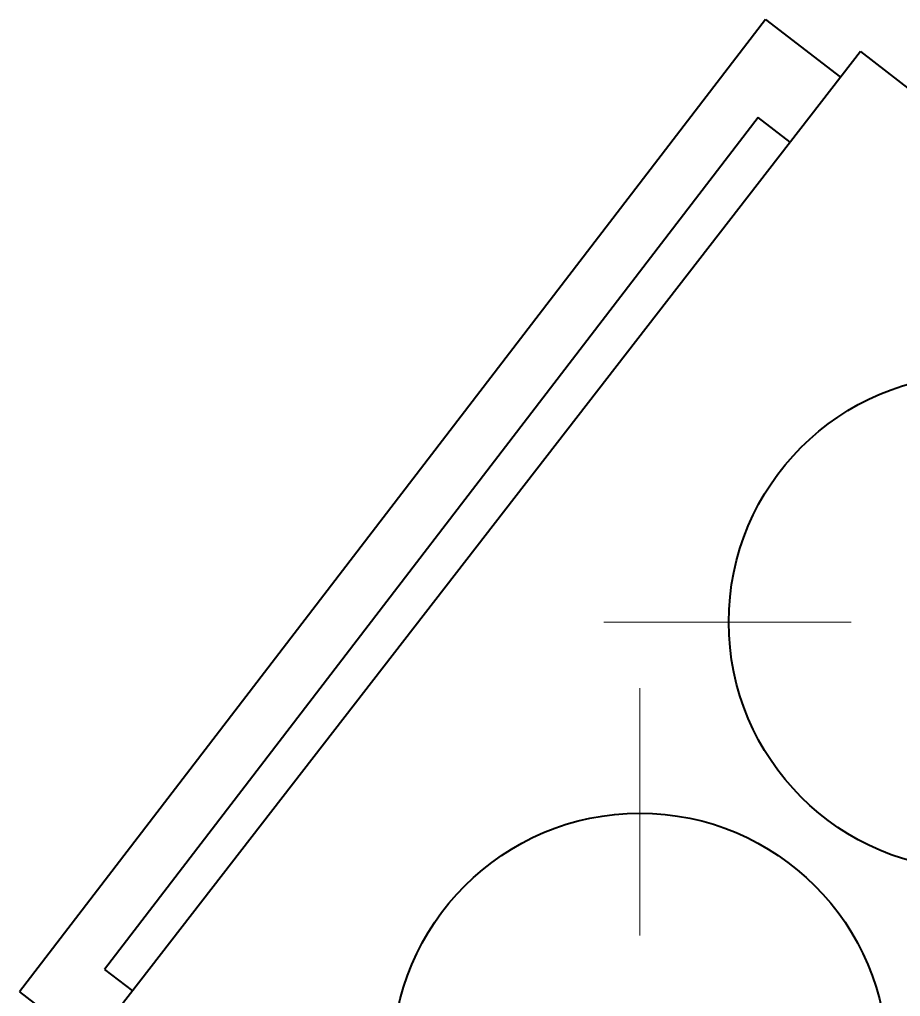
# Model space of a CAD drawing. Header units: inches. Extents: x 0 to 11, y 0 to 8.5.
# Drawn here: x 1.392 to 2.026, y 6.776 to 7.479 of the extents above; entities that cross this region are included whole.
import ezdxf

# ---------------------------------------------------------------- set-up
doc = ezdxf.new("R2010")
doc.units = ezdxf.units.IN
doc.header["$LTSCALE"] = 0.5
doc.header["$MEASUREMENT"] = 0
doc.linetypes.add('CENTER', pattern=[0.72, 0.45, -0.09, 0.09, -0.09])
doc.layers.add('CENTERMARKS', color=7, linetype='Continuous', lineweight=13)
doc.layers.add('Visible', color=7, linetype='Continuous', lineweight=40)

msp = doc.modelspace()

# ---------------------------------------------------------------- linework, layer by layer
at = {"layer": 'CENTERMARKS', "linetype": 'CENTER'}
for p, q in [((1.99078, 7.04566), (1.81263, 7.04566)), ((1.8386, 6.82004), (1.8386, 6.99819))]:
    msp.add_line(p, q, dxfattribs=at)
at = {"layer": 'Visible'}
for p, q in [((1.92896, 7.47949), (1.39194, 6.77963)), ((1.92896, 7.47949), (1.98305, 7.43798)), ((1.99742, 7.45652), (1.42304, 6.71558)), ((1.99742, 7.45652), (2.30815, 7.21564)), ((1.92372, 7.40892), (1.45315, 6.79566)), ((1.9468, 7.39122), (1.92372, 7.40892)), ((1.45315, 6.79566), (1.47319, 6.78028)), ((1.39194, 6.77963), (1.44257, 6.74078))]:
    msp.add_line(p, q, dxfattribs=at)
for centre in [(2.08078, 7.04566), (1.8386, 6.73004)]:
    msp.add_circle(centre, 0.17815, dxfattribs=at)

doc.saveas('drawing.dxf')
